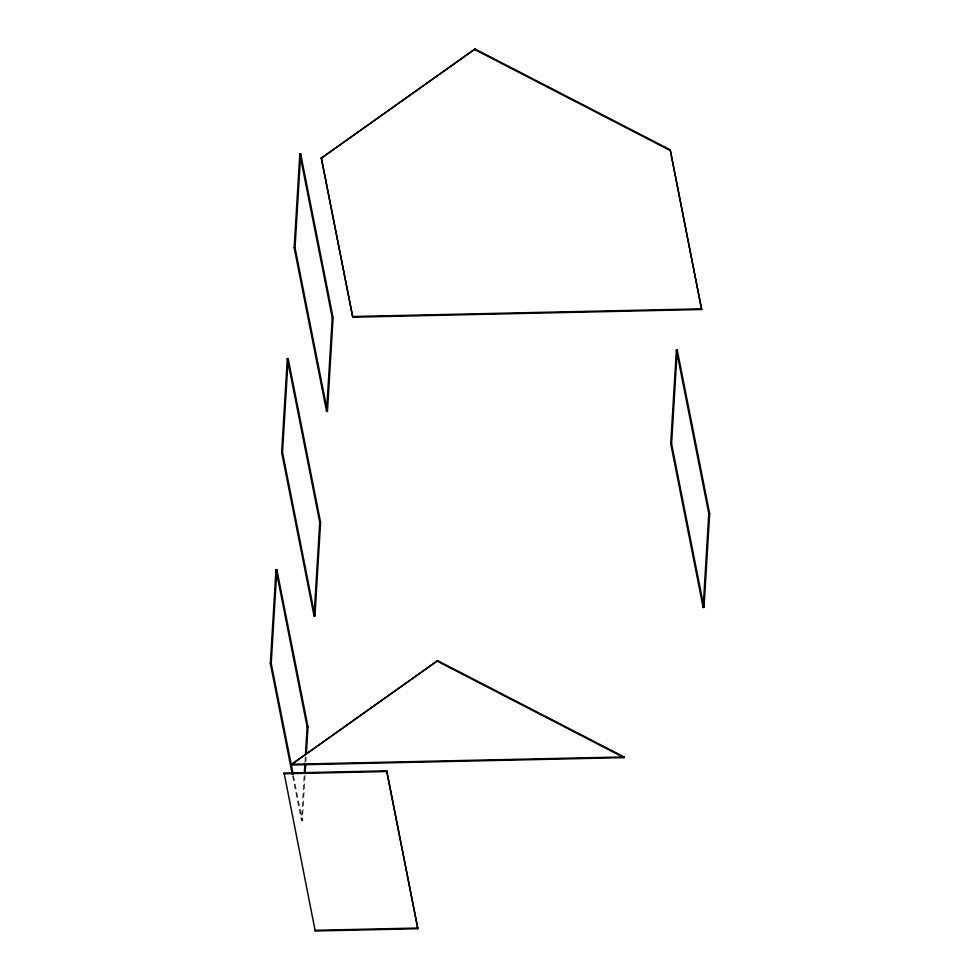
<?xml version="1.0" encoding="UTF-8"?>
<svg xmlns="http://www.w3.org/2000/svg" width="980" height="980" viewBox="0 0 980 980"><rect width="100%" height="100%" fill="white"/><g stroke="black" fill="none" stroke-linecap="round" stroke-linejoin="round"><path stroke-width="0.73" stroke-dasharray="4.9 3.68" d="M305.062 775.241L302.33 820.615L301.473 820.628L304.204 775.254M305.025 761.644L305.307 757.111M305.882 761.632L306.152 757.087M293.437 775.695L302.33 820.615M292.579 775.719L301.473 820.628"/><path stroke-width="1.47" d="M281.652 452.307L287.312 358.545L288.157 358.521L320.582 522.242L314.923 616.016L314.078 616.028L281.652 452.307L282.51 452.295L314.923 616.016M294.171 247.72L299.819 153.946L300.676 153.921L333.09 317.643L327.443 411.416L326.585 411.441L294.171 247.72L295.029 247.695L327.443 411.416M282.51 452.295L288.157 358.521M295.029 247.695L300.676 153.921M292.285 774.212L270.345 663.423L275.993 569.662L276.85 569.637L307.977 726.842L306.336 754.061M293.143 774.2L271.203 663.411L276.85 569.637M321.269 158.184L475.043 49L670.198 149.769L701.643 309.521L352.763 317.214L321.269 158.184L475.043 49M284.127 773.085L284.09 773.796L386.72 771.53L417.848 928.734L315.217 931L284.127 773.085L386.769 770.819L417.848 928.734M290.717 765L437.631 660.655L624.076 756.928L624.027 757.638L290.717 765L437.631 660.655M304.388 772.228L304.939 763.163M305.478 754.086L307.12 726.854L275.993 569.662M314.078 616.028L319.725 522.266L287.312 358.545M326.585 411.441L332.245 317.667L299.819 153.946M305.246 772.216L305.699 764.657M315.217 931L315.254 930.289L417.897 928.023M352.763 317.214L321.318 157.474M386.72 771.53L386.769 770.819M701.643 309.521L670.198 149.769M670.724 443.732L676.384 349.958L677.229 349.934L709.655 513.655L703.995 607.429L703.15 607.453L670.724 443.732L671.582 443.707L703.995 607.429M671.582 443.707L677.229 349.934M703.15 607.453L708.797 513.679L676.384 349.958M352.8 316.503L701.692 308.81M332.245 317.667L333.09 317.643M708.797 513.679L709.655 513.655M319.725 522.266L320.582 522.242M270.345 663.423L271.203 663.411M307.12 726.854L307.977 726.842M290.766 764.29L624.076 756.928M474.994 49.711L670.161 150.479M437.582 661.365L624.027 757.638"/></g></svg>
